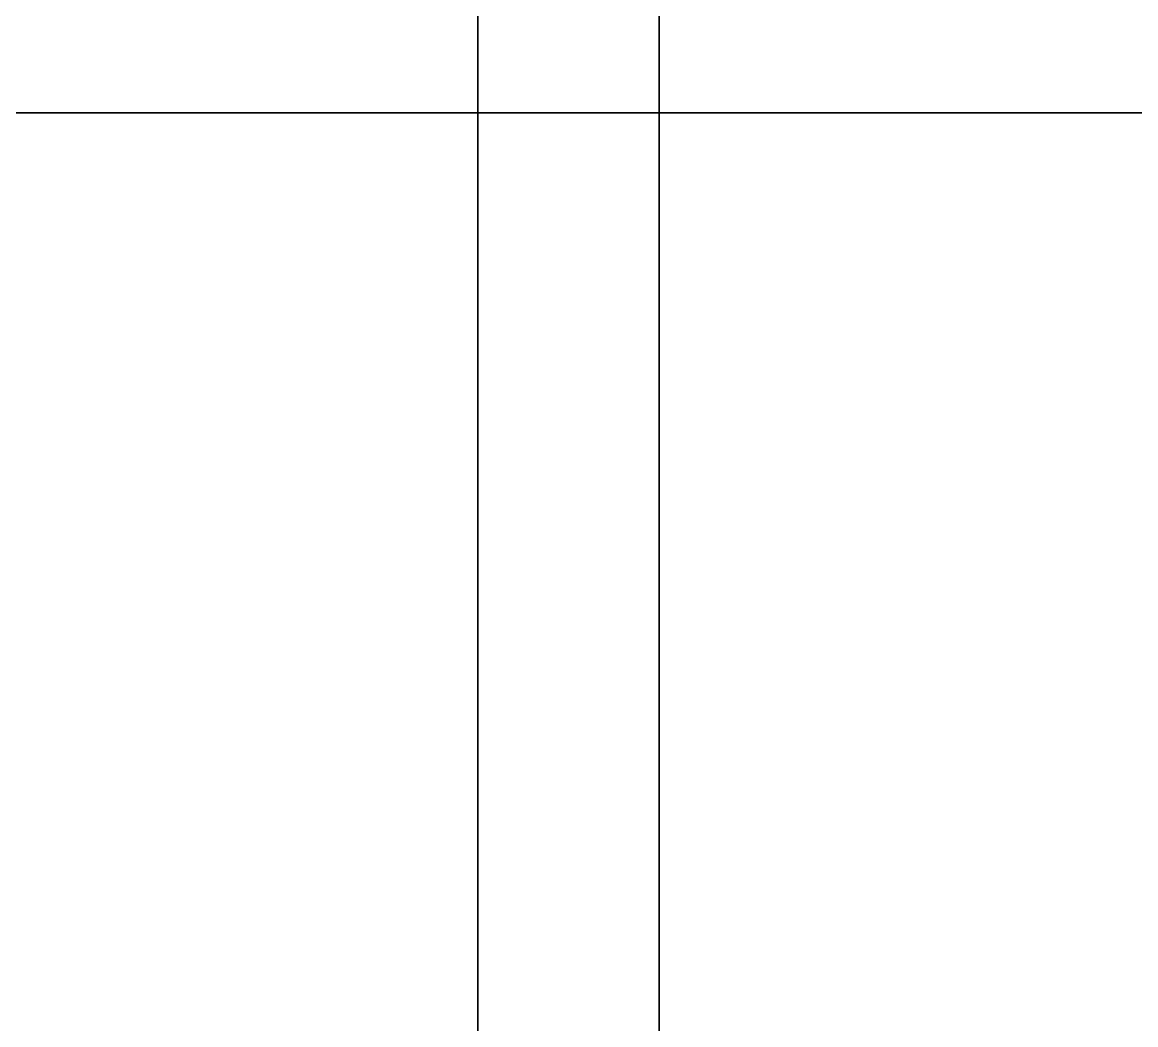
# Model space of a CAD drawing. Extents: x 0 to 4068, y -4475 to 0.
# Drawn here: x 1777.97 to 1790.26, y -2402.57 to -2391.5 of the extents above; entities that cross this region are included whole.
import ezdxf

# ---------------------------------------------------------------- set-up
doc = ezdxf.new("R2010")
doc.units = 0
for name, color, linetype in [('LAYER0', 7, 'CONTINUOUS'), ('LAYER466', 7, 'CONTINUOUS'), ('LAYER497', 7, 'CONTINUOUS'), ('LAYER776', 253, 'CONTINUOUS'), ('LAYER778', 45, 'CONTINUOUS'), ('LAYER779', 45, 'CONTINUOUS'), ('LAYER821', 19, 'CONTINUOUS')]:
    doc.layers.add(name, color=color, linetype=linetype)

msp = doc.modelspace()

# ---------------------------------------------------------------- linework, layer by layer
at = {"layer": 'LAYER0', "invisible_edges": 1}
for points in [[(4068, 0), (0, -4475), (0, 0), (4068, 0)], [(4068, -4475, 5), (0, 0, 5), (0, -4475, 5), (4068, -4475, 5)], [(0, 0, 5), (4068, -4475, 5), (4068, 0, 5), (0, 0, 5)], [(0, -4475), (4068, 0), (4068, -4475), (0, -4475)]]:
    msp.add_3dface(points, dxfattribs=at)
at = {"layer": 'LAYER466', "invisible_edges": 1}
for points in [[(2153, -2374.5, 153), (1617, -2392.5, 153), (1617, -2374.5, 153), (2153, -2374.5, 153)], [(1617, -2392.5, 153), (2153, -2374.5, 153), (2153, -2392.5, 153), (1617, -2392.5, 153)], [(2153, -2392.5, 873), (1617, -2374.5, 873), (1617, -2392.5, 873), (2153, -2392.5, 873)], [(1617, -2374.5, 873), (2153, -2392.5, 873), (2153, -2374.5, 873), (1617, -2374.5, 873)], [(1617, -2392.5, 153), (2153, -2392.5, 873), (1617, -2392.5, 873), (1617, -2392.5, 153)], [(2153, -2392.5, 873), (1617, -2392.5, 153), (2153, -2392.5, 153), (2153, -2392.5, 873)]]:
    msp.add_3dface(points, dxfattribs=at)
at = {"layer": 'LAYER497', "invisible_edges": 1}
for points in [[(2153, -2392.5, 153), (1617, -2410.5, 153), (1617, -2392.5, 153), (2153, -2392.5, 153)], [(1617, -2410.5, 153), (2153, -2392.5, 153), (2153, -2410.5, 153), (1617, -2410.5, 153)], [(2153, -2410.5, 873), (1617, -2392.5, 873), (1617, -2410.5, 873), (2153, -2410.5, 873)], [(1617, -2392.5, 873), (2153, -2410.5, 873), (2153, -2392.5, 873), (1617, -2392.5, 873)], [(1617, -2392.5, 873), (2153, -2392.5, 153), (1617, -2392.5, 153), (1617, -2392.5, 873)], [(2153, -2392.5, 153), (1617, -2392.5, 873), (2153, -2392.5, 873), (2153, -2392.5, 153)]]:
    msp.add_3dface(points, dxfattribs=at)
at = {"layer": 'LAYER776', "invisible_edges": 1}
for points in [[(1785, -2880.5, 2362), (1803, -2129.5, 2362), (1785, -2129.5, 2362), (1785, -2880.5, 2362)], [(1803, -2129.5, 2362), (1785, -2880.5, 2362), (1803, -2880.5, 2362), (1803, -2129.5, 2362)], [(1803, -2880.5, 1909), (1785, -2129.5, 1909), (1803, -2129.5, 1909), (1803, -2880.5, 1909)], [(1785, -2129.5, 1909), (1803, -2880.5, 1909), (1785, -2880.5, 1909), (1785, -2129.5, 1909)], [(1785, -2129.5, 1909), (1785, -2880.5, 2362), (1785, -2129.5, 2362), (1785, -2129.5, 1909)], [(1785, -2880.5, 2362), (1785, -2129.5, 1909), (1785, -2880.5, 1909), (1785, -2880.5, 2362)]]:
    msp.add_3dface(points, dxfattribs=at)
at = {"layer": 'LAYER778', "invisible_edges": 1}
for points in [[(2153, -2864.5, 1887), (1783, -2145.5, 1887), (2153, -2145.5, 1887), (2153, -2864.5, 1887)], [(1783, -2145.5, 1887), (2153, -2864.5, 1887), (1783, -2864.5, 1887), (1783, -2145.5, 1887)], [(1783, -2864.5, 1905), (1783, -2145.5, 1887), (1783, -2864.5, 1887), (1783, -2864.5, 1905)], [(1783, -2145.5, 1887), (1783, -2864.5, 1905), (1783, -2145.5, 1905), (1783, -2145.5, 1887)], [(1783, -2864.5, 1905), (2153, -2145.5, 1905), (1783, -2145.5, 1905), (1783, -2864.5, 1905)], [(2153, -2145.5, 1905), (1783, -2864.5, 1905), (2153, -2864.5, 1905), (2153, -2145.5, 1905)]]:
    msp.add_3dface(points, dxfattribs=at)
at = {"layer": 'LAYER779', "invisible_edges": 1}
for points in [[(2153, -2145.5, 1523), (1703, -2864.5, 1523), (2153, -2864.5, 1523), (2153, -2145.5, 1523)], [(1703, -2864.5, 1523), (2153, -2145.5, 1523), (1703, -2145.5, 1523), (1703, -2864.5, 1523)], [(1703, -2145.5, 1505), (2153, -2864.5, 1505), (1703, -2864.5, 1505), (1703, -2145.5, 1505)], [(2153, -2864.5, 1505), (1703, -2145.5, 1505), (2153, -2145.5, 1505), (2153, -2864.5, 1505)]]:
    msp.add_3dface(points, dxfattribs=at)
at = {"layer": 'LAYER821'}
for points, invisible_edges in [([(1567, -2886, 873), (1627.02, -2076, 873), (2153, -2886, 873), (1567, -2886, 873)], 3), ([(1627.02, -2076, 927), (1567, -2886, 927), (2153, -2886, 927), (1627.02, -2076, 927)], 5), ([(2153, -2886, 873), (1627.02, -2076, 873), (2068, -2076, 873), (2153, -2886, 873)], 5), ([(1627.02, -2076, 927), (2153, -2886, 927), (2068, -2076, 927), (1627.02, -2076, 927)], 3)]:
    msp.add_3dface(points, dxfattribs=dict(at, invisible_edges=invisible_edges))

doc.saveas('drawing.dxf')
